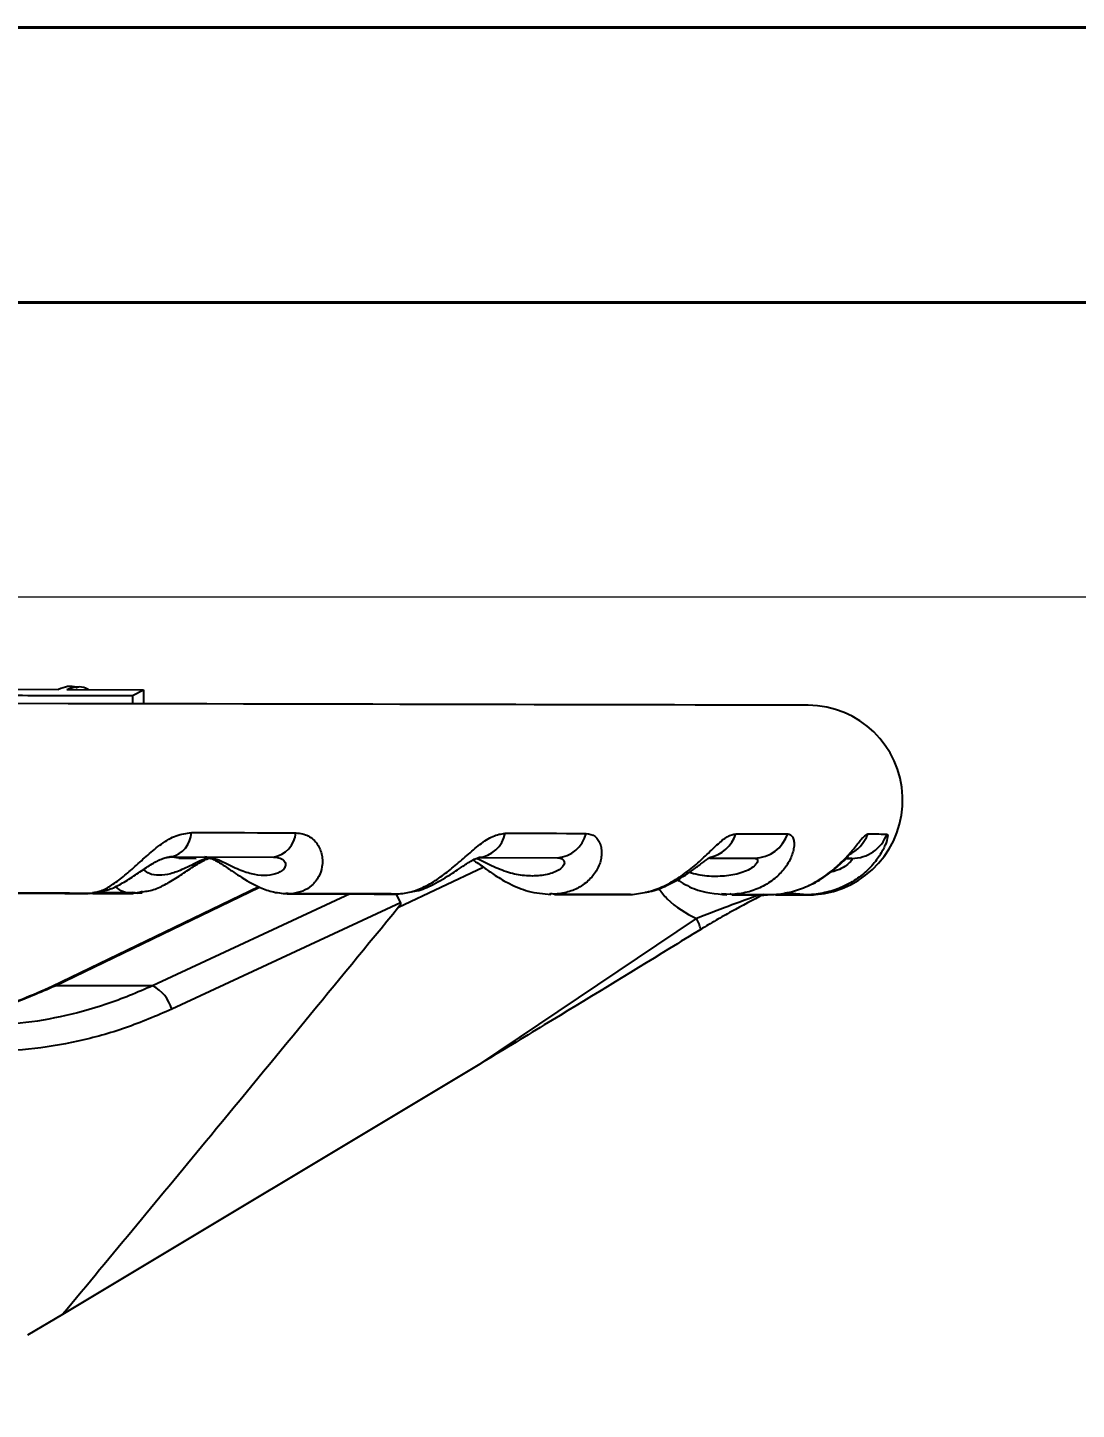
# Model space of a CAD drawing. Header units: millimetres. Extents: x 1953 to 4389, y 564 to 2287.
# Drawn here: x 2724.9 to 2835.5, y 2141.6 to 2287.3 of the extents above; entities that cross this region are included whole.
import ezdxf

# ---------------------------------------------------------------- set-up
doc = ezdxf.new("R2010")
doc.units = ezdxf.units.MM
for name, color, linetype, lineweight in [('AM_5', 3, 'Continuous', 25), ('AM_BOR', 7, 'Continuous', 50), ('粗实线', 7, 'Continuous', 40)]:
    doc.layers.add(name, color=color, linetype=linetype, lineweight=lineweight)
doc.styles.add('SLDTEXTSTYLE1', font='txt.shx', dxfattribs={"width": 0.7, "bigfont": 'gbcbig.shx'})
doc.dimstyles.new('SLDDIMSTYLE12$0', dxfattribs={"dimtxt": 12, "dimasz": 10, "dimexe": 0, "dimexo": 0.0625, "dimgap": 0.875, "dimtad": 1, "dimdec": 1, "dimlfac": 1.8, "dimrnd": 1e-09, "dimzin": 12, "dimdsep": 46, "dimtxsty": 'SLDTEXTSTYLE1', "dimcen": 0.09, "dimdle": 8.16, "dimclrd": 3, "dimclre": 3, "dimadec": 0, "dimazin": 3, "dimtfac": 1, "dimtdec": 1, "dimtofl": 0, "dimtmove": 0, "dimatfit": 3, "dimfxl": 0, "dimfrac": 2, "dimtolj": 1, "dimlwd": 5, "dimlwe": 5, "dimarcsym": 0})

# ---------------------------------------------------------------- blocks, each defined once
blk = doc.blocks.new('*D62')
at = {"layer": 'AM_5', "color": 3, "lineweight": 5, "transparency": 16777216}
blk.add_line((2661.75, 2227.3), (2841.58, 2227.3), dxfattribs=at)
at = {"layer": 'AM_5', "color": 3, "linetype": 'Continuous', "lineweight": 5, "transparency": 16777216}
for p, q in [((2841.58, 2217.3), (2841.58, 1938.56)), ((2708.75, 1928.56), (2841.58, 1928.56))]:
    blk.add_line(p, q, dxfattribs=at)
at = {"layer": 'AM_5', "color": 3, "transparency": 16777216}
for points in [[(2839.91, 2217.3), (2843.24, 2217.3), (2841.58, 2227.3)], [(2839.91, 1938.56), (2843.24, 1938.56), (2841.58, 1928.56)]]:
    blk.add_solid(points, dxfattribs=at)
at = {"layer": 'Defpoints', "color": 0, "transparency": 16777216}
for p in [(2661.69, 2227.3), (2708.69, 1928.56), (2841.58, 1928.56)]:
    blk.add_point(p, dxfattribs=at)
at = {"layer": 'AM_5', "color": 0, "transparency": 16777216, "insert": (2834.7, 2077.93), "char_height": 12, "attachment_point": 5, "rotation": 90, "style": 'SLDTEXTSTYLE1'}
blk.add_mtext('\\A1;300', dxfattribs=at)
blk = doc.blocks.new('rA3')
at = {"layer": '粗实线'}
for p, q in [((753.384, 421.26), (333.384, 421.26)), ((748.384, 416.26), (358.384, 416.26))]:
    blk.add_line(p, q, dxfattribs=at)

msp = doc.modelspace()

# ---------------------------------------------------------------- linework, layer by layer
at = {"color": 7, "linetype": 'Continuous', "lineweight": 25}
for p, q in [((2730.326, 2217.775), (2729.429, 2217.777)), ((2719.068, 2217.556), (2728.197, 2217.533)), ((2729.079, 2217.531), (2737.153, 2217.51)), ((2735.979, 2216.88), (2735.977, 2216.017)), ((2735.979, 2216.88), (2737.153, 2217.51)), ((2737.153, 2217.51), (2737.149, 2216.014)), ((2739.43, 2199.78), (2740.093, 2199.872)), ((2740.89, 2199.725), (2739.921, 2199.874)), ((2740.093, 2199.872), (2750.859, 2199.849)), ((2740.89, 2199.725), (2742.694, 2199.721)), ((2764.046, 2194.567), (2772.966, 2198.804)), ((2772.443, 2199.803), (2780.78, 2199.785)), ((2796.854, 2199.751), (2801.573, 2199.741)), ((2811.225, 2199.721), (2811.821, 2199.72)), ((2811.821, 2199.72), (2811.225, 2199.721)), ((2749.322, 2196.724), (2727.527, 2186.224)), ((2727.825, 2186.295), (2749.386, 2196.689)), ((2731.444, 2196.029), (2731.594, 2196.043)), ((2731.572, 2196.038), (2731.712, 2196.054)), ((2736.282, 2196.075), (2732.038, 2196.084)), ((2732.609, 2196.073), (2736.549, 2196.064)), ((2735.97, 2196.018), (2736.691, 2196.149)), ((2736.125, 2196.096), (2735.976, 2196.107)), ((2736.549, 2196.064), (2736.125, 2196.096)), ((2736.549, 2196.064), (2737.002, 2196.101)), ((2737.051, 2196.215), (2736.609, 2196.074)), ((2758.952, 2195.982), (2738.113, 2186.273)), ((2752.174, 2196.067), (2752.813, 2195.995)), ((2752.666, 2195.985), (2752.174, 2196.067)), ((2763.748, 2195.973), (2764.23, 2195.036)), ((2780.411, 2195.929), (2779.962, 2195.981)), ((2780.101, 2196.007), (2780.589, 2195.94)), ((2780.411, 2195.929), (2780.101, 2196.007)), ((2798.385, 2195.959), (2798.078, 2195.987)), ((2798.563, 2195.943), (2798.385, 2195.959)), ((2799.091, 2195.894), (2798.563, 2195.943)), ((2798.975, 2195.967), (2799.281, 2195.906)), ((2799.091, 2195.894), (2798.975, 2195.967)), ((2805.038, 2196.133), (2806.826, 2195.866)), ((2807.17, 2195.865), (2805.551, 2196.001)), ((2805.871, 2195.953), (2806.397, 2195.952)), ((2806.583, 2195.89), (2806.667, 2195.889)), ((2807.42, 2195.883), (2807.489, 2195.949)), ((2807.489, 2195.949), (2807.603, 2195.895)), ((2764.23, 2195.036), (2740.125, 2183.802)), ((2802.561, 2195.8), (2802.338, 2195.801)), ((2772.597, 2178.031), (2795.449, 2193.365)), ((2772.597, 2178.031), (2728.618, 2151.606)), ((2728.618, 2151.606), (2724.937, 2149.438))]:
    msp.add_line(p, q, dxfattribs=at)
at = {"color": 7, "linetype": 'Continuous', "lineweight": 25, "flags": 128}
for points in [[(2807.213, 2215.865), (2807.037, 2215.865), (2806.509, 2215.867), (2805.629, 2215.868), (2804.401, 2215.871), (2802.827, 2215.874), (2800.909, 2215.878), (2798.653, 2215.883), (2796.064, 2215.889), (2793.146, 2215.895), (2789.907, 2215.902), (2786.353, 2215.909), (2782.493, 2215.917), (2778.335, 2215.926), (2773.887, 2215.936), (2769.161, 2215.946), (2764.166, 2215.957), (2758.912, 2215.968), (2753.413, 2215.979), (2747.679, 2215.992), (2741.724, 2216.004), (2735.56, 2216.018), (2729.201, 2216.031), (2722.661, 2216.045)], [(2807.213, 2215.865), (2807.025, 2215.866), (2806.46, 2215.867), (2805.52, 2215.869), (2804.206, 2215.872), (2802.523, 2215.875), (2800.475, 2215.88), (2798.064, 2215.885), (2795.299, 2215.891), (2792.185, 2215.898), (2788.729, 2215.905), (2784.939, 2215.913), (2780.825, 2215.922), (2776.396, 2215.931), (2771.662, 2215.942), (2766.635, 2215.952), (2761.327, 2215.964), (2755.75, 2215.976), (2749.916, 2215.988), (2743.84, 2216.001), (2737.537, 2216.015), (2737.149, 2216.016)], [(2742.199, 2202.444), (2743.611, 2202.441), (2745.012, 2202.438), (2746.404, 2202.435), (2747.785, 2202.432), (2749.157, 2202.429), (2750.518, 2202.426), (2751.868, 2202.423), (2753.207, 2202.421)], [(2775.278, 2202.373), (2776.391, 2202.371), (2777.49, 2202.369), (2778.576, 2202.366), (2779.649, 2202.364), (2780.708, 2202.362), (2781.753, 2202.36), (2782.785, 2202.357), (2783.803, 2202.355)], [(2799.604, 2202.322), (2800.342, 2202.32), (2801.064, 2202.319), (2801.77, 2202.317), (2802.461, 2202.316), (2803.136, 2202.314), (2803.795, 2202.313), (2804.437, 2202.311), (2805.064, 2202.31)], [(2813.519, 2202.292), (2813.832, 2202.291), (2814.128, 2202.291), (2814.406, 2202.29), (2814.668, 2202.29), (2814.912, 2202.289), (2815.139, 2202.289), (2815.349, 2202.288), (2815.542, 2202.288)], [(2721.282, 2196.048), (2722.559, 2196.045), (2723.829, 2196.043), (2725.094, 2196.04), (2726.352, 2196.037), (2727.604, 2196.034), (2728.849, 2196.032), (2730.087, 2196.029), (2731.319, 2196.027)], [(2731.815, 2196.027), (2732.732, 2196.025), (2734.381, 2196.021), (2736.016, 2196.018)], [(2752.459, 2195.981), (2753.115, 2195.98), (2753.768, 2195.979), (2754.418, 2195.977), (2755.065, 2195.976), (2755.708, 2195.975), (2756.348, 2195.973), (2756.985, 2195.972), (2757.618, 2195.97)], [(2757.618, 2195.97), (2758.398, 2195.969), (2759.174, 2195.967), (2759.943, 2195.965), (2760.708, 2195.964), (2761.468, 2195.962), (2762.222, 2195.961), (2762.971, 2195.959), (2763.715, 2195.957)], [(2780.476, 2195.922), (2781.16, 2195.92), (2782.219, 2195.918), (2783.258, 2195.916), (2784.276, 2195.914), (2785.274, 2195.912), (2786.251, 2195.909), (2787.207, 2195.907), (2788.142, 2195.905)], [(2799.215, 2195.882), (2799.242, 2195.882), (2799.839, 2195.881), (2800.413, 2195.879), (2800.963, 2195.878), (2801.491, 2195.877), (2801.996, 2195.876), (2802.478, 2195.875), (2802.937, 2195.874)], [(2803.765, 2195.873), (2804.186, 2195.872), (2805.096, 2195.87), (2805.842, 2195.868), (2806.423, 2195.867), (2806.838, 2195.866), (2806.858, 2195.866)], [(2806.819, 2195.866), (2806.901, 2195.866), (2806.973, 2195.866), (2807.033, 2195.865), (2807.083, 2195.865), (2807.121, 2195.865), (2807.148, 2195.865), (2807.165, 2195.865), (2807.17, 2195.865)], [(2727.527, 2186.224), (2727.61, 2186.268), (2727.825, 2186.295)], [(2738.113, 2186.273), (2737.264, 2186.275), (2736.286, 2186.277), (2735.182, 2186.279), (2733.953, 2186.282), (2732.601, 2186.285), (2731.127, 2186.288), (2729.535, 2186.291), (2727.825, 2186.295)]]:
    msp.add_lwpolyline(points, dxfattribs=at)
at = {"color": 7, "linetype": 'Continuous', "lineweight": 25}
for centre, radius, start, end in [((2807.192, 2205.865), 10, 274.38231, 89.87751), ((2739.438, 2202.557), 2.763, 283.71071, 357.65791), ((2750.339, 2202.682), 2.88, 280.39224, 354.78917), ((2772.144, 2202.982), 3.193, 275.38119, 349.01323), ((2780.553, 2203.115), 3.338, 273.90363, 346.83852), ((2796.046, 2203.461), 3.737, 281.75509, 342.25437), ((2801.505, 2203.49), 3.75, 271.03871, 341.65604), ((2809.802, 2203.679), 3.968, 294.95163, 339.53502), ((2811.823, 2203.697), 3.978, 269.96866, 339.24884), ((2807.192, 2205.865), 10, 269.87751, 273.21723), ((2792.271, 2191.468), 3.702, 11.90683, 30.83204), ((2736.393, 2182.818), 3.86, 14.77003, 63.52904)]:
    msp.add_arc(centre, radius, start, end, dxfattribs=at)
for points, knots in [([(2730.167, 2217.661), (2730.141, 2217.676), (2729.509, 2218.036), (2728.839, 2217.779), (2728.197, 2217.533)], [0, 0, 0, 0, 0.0420292, 1, 1, 1, 1]), ([(2729.079, 2217.531), (2729.769, 2217.769), (2730.55, 2218.038), (2731.28, 2217.579), (2731.366, 2217.525)], [0, 0, 0, 0, 0.8829321, 1, 1, 1, 1]), ([(2718.105, 2216.932), (2721.169, 2216.923), (2727.311, 2216.906), (2733.085, 2216.888), (2735.979, 2216.88)], [0, 0, 0, 0, 0.498853, 1, 1, 1, 1]), ([(2731.572, 2196.038), (2731.93, 2196.103), (2732.63, 2196.23), (2733.795, 2196.855), (2734.8, 2197.599), (2735.635, 2198.312), (2736.264, 2198.874), (2736.912, 2199.465), (2737.826, 2200.285), (2739.028, 2201.271), (2740.605, 2202.238), (2741.668, 2202.375), (2742.199, 2202.444)], [0, 0, 0, 0, 0.12794144, 0.24963358, 0.38016775, 0.44121021, 0.49970945, 0.56357405, 0.62456998, 0.74964196, 0.87502185, 1, 1, 1, 1]), ([(2753.207, 2202.421), (2753.674, 2202.353), (2754.37, 2202.253), (2755.073, 2201.718), (2755.49, 2201.23), (2755.792, 2200.661), (2755.97, 2200.062), (2756.033, 2199.442), (2755.973, 2198.654), (2755.716, 2197.912), (2755.297, 2197.272), (2754.774, 2196.72), (2753.972, 2196.193), (2753.205, 2196.062), (2752.813, 2195.995)], [0, 0, 0, 0, 0.1244795, 0.1858912, 0.249872, 0.3110952, 0.3752088, 0.436224, 0.5001105, 0.6195221, 0.6833857, 0.7502835, 0.8719702, 1, 1, 1, 1]), ([(2764.115, 2195.972), (2764.595, 2196.041), (2765.531, 2196.175), (2767.004, 2196.806), (2768.212, 2197.552), (2769.164, 2198.264), (2769.857, 2198.825), (2770.544, 2199.413), (2771.471, 2200.229), (2772.616, 2201.209), (2773.999, 2202.168), (2774.852, 2202.305), (2775.278, 2202.373)], [0, 0, 0, 0, 0.12801232, 0.24964837, 0.38015983, 0.44120352, 0.49971387, 0.56357251, 0.62457566, 0.74964179, 0.87501679, 1, 1, 1, 1]), ([(2783.803, 2202.355), (2784.146, 2202.289), (2784.658, 2202.191), (2785.107, 2201.661), (2785.339, 2201.178), (2785.455, 2200.613), (2785.454, 2200.019), (2785.339, 2199.403), (2785.05, 2198.618), (2784.564, 2197.878), (2783.916, 2197.237), (2783.163, 2196.683), (2782.074, 2196.151), (2781.092, 2196.011), (2780.589, 2195.94)], [0, 0, 0, 0, 0.12447465, 0.18590377, 0.2498832, 0.31110244, 0.37519492, 0.43621983, 0.50010145, 0.61952849, 0.68338306, 0.75026225, 0.87188924, 1, 1, 1, 1]), ([(2788.701, 2195.925), (2789.267, 2195.998), (2790.373, 2196.14), (2792.045, 2196.779), (2793.366, 2197.527), (2794.367, 2198.238), (2795.073, 2198.798), (2795.748, 2199.384), (2796.624, 2200.195), (2797.63, 2201.168), (2798.725, 2202.118), (2799.312, 2202.254), (2799.604, 2202.322)], [0, 0, 0, 0, 0.12809559, 0.24966876, 0.38015048, 0.4411948, 0.49971785, 0.5635707, 0.62458364, 0.74964208, 0.87501071, 1, 1, 1, 1]), ([(2805.064, 2202.31), (2805.262, 2202.245), (2805.557, 2202.148), (2805.725, 2201.625), (2805.757, 2201.147), (2805.682, 2200.588), (2805.504, 2199.998), (2805.219, 2199.386), (2804.724, 2198.606), (2804.045, 2197.867), (2803.215, 2197.226), (2802.287, 2196.67), (2800.989, 2196.131), (2799.861, 2195.982), (2799.281, 2195.906)], [0, 0, 0, 0, 0.124469, 0.1859179, 0.249896, 0.31111, 0.3751779, 0.4362152, 0.5000928, 0.6195356, 0.6833787, 0.7502352, 0.8717997, 1, 1, 1, 1]), ([(2803.644, 2195.899), (2804.257, 2195.977), (2805.451, 2196.129), (2807.202, 2196.776), (2808.542, 2197.526), (2809.518, 2198.236), (2810.187, 2198.795), (2810.803, 2199.378), (2811.565, 2200.184), (2812.362, 2201.15), (2813.096, 2202.09), (2813.378, 2202.225), (2813.519, 2202.292)], [0, 0, 0, 0, 0.1281848, 0.2496943, 0.3801403, 0.4411842, 0.4997204, 0.5635686, 0.6245937, 0.7496429, 0.875004, 1, 1, 1, 1]), ([(2815.542, 2202.288), (2815.582, 2202.222), (2815.662, 2202.089), (2815.436, 2201.313), (2815.095, 2200.587), (2814.753, 2200.001), (2814.32, 2199.394), (2813.654, 2198.617), (2812.829, 2197.881), (2811.874, 2197.239), (2810.835, 2196.68), (2809.418, 2196.134), (2808.219, 2195.976), (2807.603, 2195.895)], [0, 0, 0, 0, 0.1245156, 0.2495944, 0.3108279, 0.374896, 0.4359736, 0.4998758, 0.6193832, 0.6832396, 0.7500985, 0.8716543, 1, 1, 1, 1]), ([(2731.781, 2196.118), (2732.353, 2196.185), (2733.37, 2196.304), (2734.794, 2197.015), (2736.097, 2197.824), (2737.382, 2198.724), (2738.443, 2199.38), (2739.174, 2199.709), (2739.815, 2199.917), (2740.17, 2199.913), (2740.406, 2199.91)], [0, 0, 0, 0, 0.1931622, 0.3431372, 0.4976624, 0.6438486, 0.7721107, 0.8302316, 0.8868982, 1, 1, 1, 1]), ([(2736.883, 2196.184), (2737.326, 2196.238), (2738.222, 2196.347), (2739.543, 2197.006), (2740.873, 2197.811), (2742.177, 2198.721), (2743.23, 2199.368), (2743.861, 2199.669), (2744.075, 2199.735), (2744.134, 2199.753)], [0, 0, 0, 0, 0.1816427, 0.3672701, 0.5589206, 0.7404903, 0.89985, 0.9720444, 1, 1, 1, 1]), ([(2744.219, 2199.781), (2744.136, 2199.771), (2743.779, 2199.73), (2743.08, 2199.43), (2742.196, 2199), (2741.129, 2198.469), (2739.978, 2198.046), (2738.796, 2197.898), (2737.751, 2198.021), (2737.351, 2198.389), (2737.165, 2198.56)], [0, 0, 0, 0, 0.0271102, 0.1179757, 0.2043592, 0.2988689, 0.479717, 0.6611364, 0.8425534, 1, 1, 1, 1]), ([(2750.859, 2199.849), (2751.108, 2199.825), (2751.608, 2199.777), (2752.073, 2199.417), (2752.181, 2198.975), (2751.898, 2198.446), (2751.09, 2198.023), (2749.893, 2197.867), (2748.555, 2198.025), (2747.312, 2198.454), (2746.197, 2198.992), (2745.306, 2199.436), (2744.419, 2199.793), (2743.88, 2199.841), (2743.61, 2199.865)], [0, 0, 0, 0, 0.0625764, 0.1252848, 0.1848997, 0.2501233, 0.3749307, 0.5001323, 0.6253324, 0.7502715, 0.8127295, 0.8750555, 0.937394, 1, 1, 1, 1]), ([(2743.626, 2199.865), (2743.726, 2199.856), (2743.916, 2199.84), (2744.344, 2199.694), (2744.865, 2199.437), (2745.574, 2199.01), (2746.391, 2198.451), (2747.703, 2197.557), (2749.164, 2196.716), (2750.933, 2196.094), (2751.95, 2196.02), (2752.492, 2195.981)], [0, 0, 0, 0, 0.0777037, 0.1483677, 0.214032, 0.2764184, 0.3843681, 0.4692883, 0.6935309, 0.8367965, 1, 1, 1, 1]), ([(2765.116, 2196.166), (2765.393, 2196.196), (2766.252, 2196.29), (2767.817, 2196.987), (2769.31, 2197.869), (2770.545, 2198.711), (2771.297, 2199.217), (2771.917, 2199.579), (2772.342, 2199.779), (2772.682, 2199.874), (2772.802, 2199.853), (2772.865, 2199.841)], [0, 0, 0, 0, 0.0899247, 0.2789122, 0.5096722, 0.5968017, 0.7160872, 0.7813852, 0.8495991, 0.9218501, 1, 1, 1, 1]), ([(2771.882, 2199.551), (2771.898, 2199.541), (2772.032, 2199.459), (2772.49, 2199.148), (2773.246, 2198.601), (2774.339, 2197.836), (2775.839, 2196.951), (2777.822, 2196.118), (2779.304, 2195.991), (2780.108, 2195.922)], [0, 0, 0, 0, 0.011447, 0.0948112, 0.1948902, 0.3296954, 0.5082648, 0.7331009, 1, 1, 1, 1]), ([(2780.78, 2199.785), (2780.966, 2199.761), (2781.337, 2199.713), (2781.576, 2199.354), (2781.451, 2198.913), (2780.873, 2198.384), (2779.729, 2197.962), (2778.169, 2197.806), (2776.505, 2197.966), (2775.041, 2198.393), (2773.842, 2198.936), (2772.981, 2199.365), (2772.428, 2199.651), (2772.195, 2199.691), (2772.181, 2199.693)], [0, 0, 0, 0, 0.066471, 0.1330822, 0.1964075, 0.2656904, 0.3982655, 0.5312595, 0.6642517, 0.7969668, 0.863312, 0.929517, 0.9957353, 1, 1, 1, 1]), ([(2790.028, 2196.153), (2790.19, 2196.171), (2790.985, 2196.257), (2792.54, 2196.922), (2794.142, 2197.836), (2795.417, 2198.759), (2796.126, 2199.304), (2796.6, 2199.657), (2796.839, 2199.82), (2796.852, 2199.83), (2796.857, 2199.835)], [0, 0, 0, 0, 0.0529138, 0.2596713, 0.5234222, 0.6267828, 0.7693282, 0.8474606, 0.9291292, 1, 1, 1, 1]), ([(2801.573, 2199.741), (2801.682, 2199.717), (2801.9, 2199.669), (2801.897, 2199.311), (2801.547, 2198.87), (2800.713, 2198.342), (2799.31, 2197.916), (2797.497, 2197.778), (2795.928, 2197.862), (2794.995, 2198.147), (2794.687, 2198.241)], [0, 0, 0, 0, 0.0910879, 0.1823679, 0.2691451, 0.3640862, 0.5457592, 0.7280061, 0.9102507, 1, 1, 1, 1]), ([(2807.269, 2196.873), (2807.37, 2196.909), (2808.086, 2197.166), (2809.158, 2197.912), (2810.36, 2198.861), (2811.097, 2199.578), (2811.399, 2199.905), (2811.5, 2200.026), (2811.472, 2200.031), (2811.464, 2200.033)], [0, 0, 0, 0, 0.0474264, 0.3380522, 0.580682, 0.7823519, 0.8750041, 0.9650842, 1, 1, 1, 1]), ([(2811.821, 2199.72), (2811.845, 2199.696), (2811.895, 2199.649), (2811.651, 2199.289), (2811.095, 2198.855), (2810.372, 2198.454), (2809.783, 2198.312), (2809.516, 2198.247)], [0, 0, 0, 0, 0.20593239, 0.41229905, 0.608486, 0.82312959, 1, 1, 1, 1]), ([(2793.393, 2197.476), (2793.973, 2197.125), (2795.574, 2196.156), (2797.446, 2195.989), (2798.64, 2195.883)], [0, 0, 0, 0, 0.3626362, 1, 1, 1, 1]), ([(2731.444, 2196.029), (2729.21, 2196.034), (2724.738, 2196.043), (2720.082, 2196.053), (2717.752, 2196.058)], [0, 0, 0, 0, 0.4994087, 1, 1, 1, 1]), ([(2717.851, 2196.066), (2720.181, 2196.061), (2724.847, 2196.052), (2729.328, 2196.042), (2731.572, 2196.038)], [0, 0, 0, 0, 0.4994075, 1, 1, 1, 1]), ([(2731.712, 2196.054), (2731.827, 2196.06), (2731.98, 2196.069), (2732.144, 2196.101), (2732.185, 2196.109)], [0, 0, 0, 0, 0.7502436, 1, 1, 1, 1]), ([(2735.976, 2196.107), (2735.646, 2196.095), (2734.945, 2196.07), (2734.465, 2196.529), (2734.211, 2196.771)], [0, 0, 0, 0, 0.4701941, 1, 1, 1, 1]), ([(2763.946, 2195.962), (2762.134, 2195.966), (2758.506, 2195.973), (2754.614, 2195.981), (2752.666, 2195.985)], [0, 0, 0, 0, 0.499408, 1, 1, 1, 1]), ([(2752.813, 2195.995), (2754.76, 2195.991), (2758.66, 2195.983), (2762.295, 2195.976), (2764.115, 2195.972)], [0, 0, 0, 0, 0.4994067, 1, 1, 1, 1]), ([(2788.51, 2195.914), (2787.243, 2195.916), (2784.707, 2195.921), (2781.844, 2195.927), (2780.411, 2195.929)], [0, 0, 0, 0, 0.4994071, 1, 1, 1, 1]), ([(2780.589, 2195.94), (2782.021, 2195.937), (2784.889, 2195.932), (2787.429, 2195.927), (2788.701, 2195.925)], [0, 0, 0, 0, 0.4994057, 1, 1, 1, 1]), ([(2791.458, 2196.556), (2791.749, 2196.173), (2792.816, 2194.769), (2794.341, 2193.956), (2795.449, 2193.365)], [0, 0, 0, 0, 0.2731725, 1, 1, 1, 1]), ([(2802.096, 2195.88), (2800.988, 2195.47), (2799.124, 2194.781), (2796.875, 2193.959), (2795.809, 2193.515), (2795.449, 2193.365)], [0, 0, 0, 0, 0.492155, 0.828466, 1, 1, 1, 1]), ([(2802.531, 2195.903), (2801.404, 2195.317), (2799.722, 2194.442), (2797.472, 2193.183), (2796.424, 2192.552), (2795.893, 2192.232)], [0, 0, 0, 0, 0.4999981, 0.7461536, 1, 1, 1, 1]), ([(2803.451, 2195.887), (2802.817, 2195.888), (2801.547, 2195.89), (2799.91, 2195.893), (2799.091, 2195.894)], [0, 0, 0, 0, 0.4994059, 1, 1, 1, 1]), ([(2799.281, 2195.906), (2800.099, 2195.904), (2801.738, 2195.902), (2803.008, 2195.9), (2803.644, 2195.899)], [0, 0, 0, 0, 0.4994045, 1, 1, 1, 1]), ([(2807.42, 2195.883), (2806.499, 2195.836), (2805.57, 2195.789), (2804.718, 2196.096), (2804.711, 2196.099)], [0, 0, 0, 0, 0.9915169, 1, 1, 1, 1]), ([(2806.832, 2195.889), (2806.997, 2195.888), (2807.241, 2195.887), (2807.337, 2195.887), (2807.369, 2195.887)], [0, 0, 0, 0, 0.6752215, 1, 1, 1, 1]), ([(2807.756, 2195.884), (2807.767, 2195.884), (2807.813, 2195.883), (2807.59, 2195.883), (2807.42, 2195.883)], [0, 0, 0, 0, 0.2371963, 1, 1, 1, 1]), ([(2807.603, 2195.895), (2807.825, 2195.895), (2808.061, 2195.895), (2807.966, 2195.896), (2807.96, 2195.896)], [0, 0, 0, 0, 0.9381848, 1, 1, 1, 1]), ([(2764.046, 2194.567), (2757.452, 2186.529), (2745.677, 2172.176), (2733.831, 2157.891), (2728.618, 2151.606)], [0, 0, 0, 0, 0.5600004, 1, 1, 1, 1]), ([(2764.23, 2195.036), (2764.236, 2195.017), (2764.25, 2194.971), (2764.237, 2194.873), (2764.173, 2194.731), (2764.095, 2194.63), (2764.046, 2194.567)], [0, 0, 0, 0, 0.1147934, 0.2642503, 0.5426543, 1, 1, 1, 1]), ([(2795.893, 2192.232), (2794.802, 2191.561), (2789.349, 2188.207), (2781.579, 2183.471), (2774.869, 2179.407), (2772.597, 2178.031)], [0, 0, 0, 0, 0.1418804, 0.7094415, 1, 1, 1, 1]), ([(2709.347, 2182.055), (2710.832, 2182.098), (2713.864, 2182.185), (2718.472, 2182.971), (2723.19, 2184.256), (2726.261, 2185.607), (2727.825, 2186.295)], [0, 0, 0, 0, 0.2354209, 0.48057, 0.7354347, 1, 1, 1, 1]), ([(2727.527, 2186.224), (2726.472, 2185.748), (2724.092, 2184.676), (2720.892, 2183.602), (2718.742, 2183.132), (2717.988, 2182.967)], [0, 0, 0, 0, 0.34105069, 0.76897077, 1, 1, 1, 1]), ([(2738.113, 2186.273), (2736.5, 2185.585), (2733.333, 2184.234), (2728.434, 2182.95), (2723.629, 2182.164), (2720.449, 2182.077), (2718.891, 2182.034)], [0, 0, 0, 0, 0.2645644, 0.5194287, 0.7645782, 1, 1, 1, 1]), ([(2740.125, 2183.802), (2738.517, 2183.113), (2735.298, 2181.734), (2730.227, 2180.363), (2725.037, 2179.472), (2721.522, 2179.368), (2719.759, 2179.316)], [0, 0, 0, 0, 0.2492462, 0.4987214, 0.7485201, 1, 1, 1, 1])]:
    msp.add_open_spline(points, degree=3, knots=knots, dxfattribs=at)

# ---------------------------------------------------------------- block references
at = {"layer": 'AM_BOR', "xscale": 5.80078125, "yscale": 5.80078125, "zscale": 5.80078125}
msp.add_blockref('rA3', (18.744, -156.312), dxfattribs=at)

# ---------------------------------------------------------------- dimensions: what is measured, and where the dimension line sits
at = {"layer": 'AM_5'}
dim = msp.add_linear_dim(base=(2841.578, 1928.555), p1=(2661.686, 2227.296), p2=(2708.687, 1928.555), angle=90, text='300', dimstyle='SLDDIMSTYLE12$0', override={"dimlfac": 1, "dimpost": ''}, dxfattribs=at)
dim.commit()
dim.dimension.update_dxf_attribs({"geometry": '*D62', "text_midpoint": (2834.703, 2077.926)})

doc.saveas('drawing.dxf')
